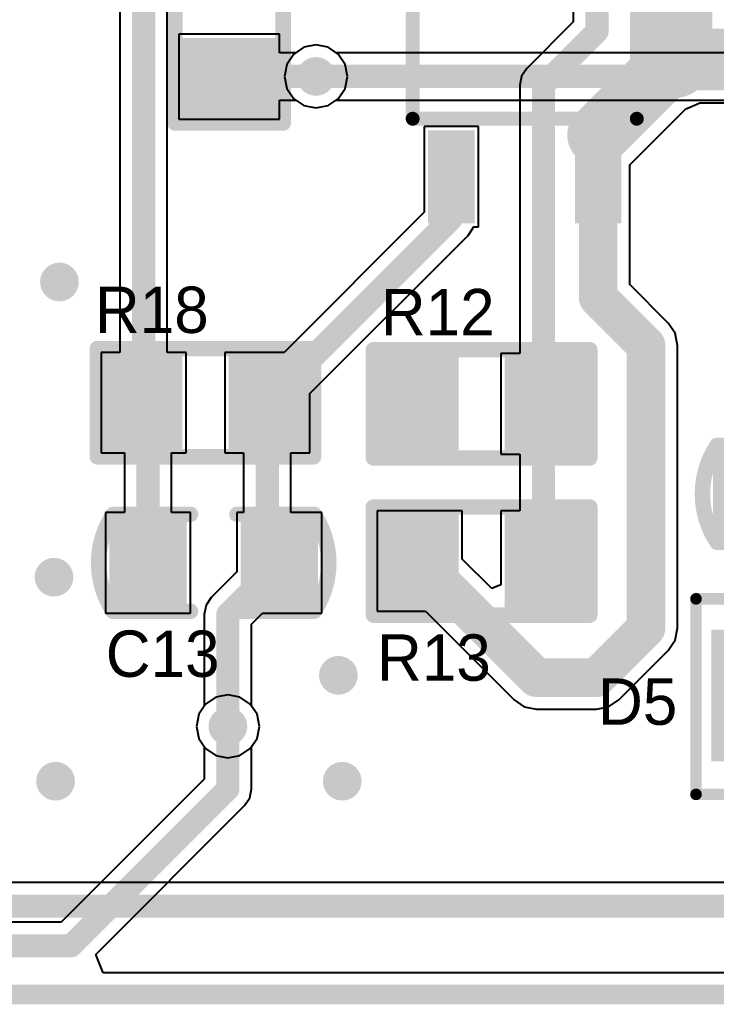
# Model space of a CAD drawing. Extents: x 23 to 127, y 48 to 72.
# Drawn here: x 91.27 to 100.28, y 48.05 to 60.79 of the extents above; entities that cross this region are included whole.
import ezdxf

# ---------------------------------------------------------------- set-up
doc = ezdxf.new("R2010")
doc.units = 0
doc.layers.get('0').update_dxf_attribs({"linetype": 'CONTINUOUS'})
for name, color, linetype in [('BOTTOMLAYER', 5, 'CONTINUOUS'), ('KEEPOUTLAYER', 6, 'CONTINUOUS'), ('MULTILAYER', 9, 'CONTINUOUS'), ('TOPLAYER', 1, 'CONTINUOUS'), ('TOPOVERLAY', 2, 'CONTINUOUS'), ('TOPPASTE', 8, 'CONTINUOUS'), ('TOPSOLDER', 216, 'CONTINUOUS')]:
    doc.layers.add(name, color=color, linetype=linetype)

# ---------------------------------------------------------------- blocks, each defined once
blk = doc.blocks.new('C_0603_12')
at = {"layer": 'TOPLAYER'}
for points in [[(-0.450002, -0.499999), (-0.450002, 0.499999), (-1.25, -0.499999), (-1.25, 0.499999)], [(1.25, -0.499999), (1.25, 0.499999), (0.450002, -0.499999), (0.450002, 0.499999)]]:
    blk.add_solid(points, dxfattribs=at)
at = {"layer": 'TOPOVERLAY', "const_width": 0.2}
for points in [[(-1.3, -0.62757, -0.302775), (-1.3, 0.62757)], [(1.3, 0.62757, -0.302775), (1.3, -0.62757)]]:
    blk.add_lwpolyline(points, format="xyb", dxfattribs=at)
for points in [[(-0.299999, 0.62757), (-1.3, 0.62757)], [(1.3, 0.62757), (0.299999, 0.62757)], [(-0.299999, -0.62757), (-1.3, -0.62757)], [(1.3, -0.62757), (0.299999, -0.62757)]]:
    blk.add_lwpolyline(points, dxfattribs=at)
at = {"layer": 'TOPOVERLAY', "const_width": 0.1}
for points in [[(-1.35, 0.62757, 1), (-1.25, 0.62757, 1)], [(-1.35, 0.62757, 1), (-1.25, 0.62757, 1)], [(-0.349999, 0.62757, 1), (-0.249999, 0.62757, 1)], [(0.249999, 0.62757, 1), (0.349999, 0.62757, 1)], [(1.25, 0.62757, 1), (1.35, 0.62757, 1)], [(1.25, 0.62757, 1), (1.35, 0.62757, 1)], [(-1.35, -0.62757, 1), (-1.25, -0.62757, 1)], [(-1.35, -0.62757, 1), (-1.25, -0.62757, 1)], [(-0.349999, -0.62757, 1), (-0.249999, -0.62757, 1)], [(0.249999, -0.62757, 1), (0.349999, -0.62757, 1)], [(1.25, -0.62757, 1), (1.35, -0.62757, 1)], [(1.25, -0.62757, 1), (1.35, -0.62757, 1)]]:
    blk.add_lwpolyline(points, format="xyb", close=True, dxfattribs=at)
at = {"layer": 'TOPPASTE'}
for points in [[(-0.450002, -0.499999), (-0.450002, 0.499999), (-1.25, -0.499999), (-1.25, 0.499999)], [(1.25, -0.499999), (1.25, 0.499999), (0.450002, -0.499999), (0.450002, 0.499999)]]:
    blk.add_solid(points, dxfattribs=at)
at = {"layer": 'TOPSOLDER'}
for points in [[(-0.348402, -0.601599), (-0.348402, 0.601599), (-1.3516, -0.601599), (-1.3516, 0.601599)], [(1.3516, -0.601599), (1.3516, 0.601599), (0.348402, -0.601599), (0.348402, 0.601599)]]:
    blk.add_solid(points, dxfattribs=at)
blk = doc.blocks.new('C_0603_13')
at = {"layer": 'TOPLAYER'}
for points in [[(-0.450002, -0.499999), (-0.450002, 0.499999), (-1.25, -0.499999), (-1.25, 0.499999)], [(1.25, -0.499999), (1.25, 0.499999), (0.450002, -0.499999), (0.450002, 0.499999)]]:
    blk.add_solid(points, dxfattribs=at)
at = {"layer": 'TOPOVERLAY', "const_width": 0.2}
for points in [[(-1.3, -0.62757, -0.302775), (-1.3, 0.62757)], [(1.3, 0.62757, -0.302775), (1.3, -0.62757)]]:
    blk.add_lwpolyline(points, format="xyb", dxfattribs=at)
for points in [[(-1.3, 0.62757), (-0.299999, 0.62757)], [(0.299999, 0.62757), (1.3, 0.62757)], [(-1.3, -0.62757), (-0.299999, -0.62757)], [(0.299999, -0.62757), (1.3, -0.62757)]]:
    blk.add_lwpolyline(points, dxfattribs=at)
at = {"layer": 'TOPOVERLAY', "const_width": 0.1}
for points in [[(-1.35, 0.62757, 1), (-1.25, 0.62757, 1)], [(-1.35, 0.62757, 1), (-1.25, 0.62757, 1)], [(-0.349999, 0.62757, 1), (-0.249999, 0.62757, 1)], [(0.249999, 0.62757, 1), (0.349999, 0.62757, 1)], [(1.25, 0.62757, 1), (1.35, 0.62757, 1)], [(1.25, 0.62757, 1), (1.35, 0.62757, 1)], [(-1.35, -0.62757, 1), (-1.25, -0.62757, 1)], [(-1.35, -0.62757, 1), (-1.25, -0.62757, 1)], [(-0.349999, -0.62757, 1), (-0.249999, -0.62757, 1)], [(0.249999, -0.62757, 1), (0.349999, -0.62757, 1)], [(1.25, -0.62757, 1), (1.35, -0.62757, 1)], [(1.25, -0.62757, 1), (1.35, -0.62757, 1)]]:
    blk.add_lwpolyline(points, format="xyb", close=True, dxfattribs=at)
at = {"layer": 'TOPPASTE'}
for points in [[(-0.450002, -0.499999), (-0.450002, 0.499999), (-1.25, -0.499999), (-1.25, 0.499999)], [(1.25, -0.499999), (1.25, 0.499999), (0.450002, -0.499999), (0.450002, 0.499999)]]:
    blk.add_solid(points, dxfattribs=at)
at = {"layer": 'TOPSOLDER'}
for points in [[(-0.348402, -0.601599), (-0.348402, 0.601599), (-1.3516, -0.601599), (-1.3516, 0.601599)], [(1.3516, -0.601599), (1.3516, 0.601599), (0.348402, -0.601599), (0.348402, 0.601599)]]:
    blk.add_solid(points, dxfattribs=at)
blk = doc.blocks.new('DIODE_22')
at = {"layer": 'TOPLAYER'}
for points in [[(-1.400002, -0.749999), (-1.400002, 0.749999), (-2.999999, -0.749999), (-2.999999, 0.749999)], [(2.999999, -0.749999), (2.999999, 0.749999), (1.400002, -0.749999), (1.400002, 0.749999)]]:
    blk.add_solid(points, dxfattribs=at)
at = {"layer": 'TOPOVERLAY', "const_width": 0.074999}
for points in [[(-3.337502, 1.28, 1), (-3.2625, 1.28, 1)], [(-3.337502, 1.28, 1), (-3.2625, 1.28, 1)], [(3.2625, 1.28, 1), (3.337502, 1.28, 1)], [(3.2625, 1.28, 1), (3.337502, 1.28, 1)], [(-0.677502, 1.03, 1), (-0.602501, 1.03, 1)], [(0.632501, 1.010001, 1), (0.707502, 1.010001, 1)], [(0.632501, 1.010001, 1), (0.707502, 1.010001, 1)], [(-1.4475, 0.03, 1), (-1.372499, 0.03, 1)], [(-0.677502, 0.03, 1), (-0.602501, 0.03, 1)], [(-0.577499, 0.04, 1), (-0.502498, 0.04, 1)], [(-0.577499, 0.04, 1), (-0.502498, 0.04, 1)], [(0.662501, -0.01, 1), (0.737502, -0.01, 1)], [(1.342499, -0.01, 1), (1.4175, -0.01, 1)], [(-0.677502, -0.910001, 1), (-0.602501, -0.910001, 1)], [(0.632501, -0.970001, 1), (0.707502, -0.970001, 1)], [(0.632501, -0.970001, 1), (0.707502, -0.970001, 1)], [(-3.337502, -1.25, 1), (-3.2625, -1.25, 1)], [(-3.337502, -1.25, 1), (-3.2625, -1.25, 1)], [(3.2625, -1.25, 1), (3.337502, -1.25, 1)], [(3.2625, -1.25, 1), (3.337502, -1.25, 1)]]:
    blk.add_lwpolyline(points, format="xyb", close=True, dxfattribs=at)
at = {"layer": 'TOPOVERLAY', "const_width": 0.15}
for points in [[(3.300001, 1.28), (-3.300001, 1.28)], [(-3.300001, 1.28), (-3.300001, -1.25)], [(3.300001, 1.28), (3.300001, -1.25)], [(-0.640001, 1.03), (-0.640001, -0.910001)], [(0.670001, 1.010001), (-0.539999, 0.04)], [(0.670001, 1.010001), (0.670001, -0.970001)], [(-0.640001, 0.03), (-1.41, 0.03)], [(0.670001, -0.970001), (-0.539999, 0.04)], [(1.38, -0.01), (0.700001, -0.01)], [(3.300001, -1.25), (-3.300001, -1.25)]]:
    blk.add_lwpolyline(points, dxfattribs=at)
at = {"layer": 'TOPPASTE'}
for points in [[(-1.400002, -0.749999), (-1.400002, 0.749999), (-2.999999, -0.749999), (-2.999999, 0.749999)], [(2.999999, -0.749999), (2.999999, 0.749999), (1.400002, -0.749999), (1.400002, 0.749999)]]:
    blk.add_solid(points, dxfattribs=at)
at = {"layer": 'TOPSOLDER'}
for points in [[(-1.298402, -0.851598), (-1.298402, 0.851598), (-3.101599, -0.851598), (-3.101599, 0.851598)], [(3.101599, -0.851598), (3.101599, 0.851598), (1.298402, -0.851598), (1.298402, 0.851598)]]:
    blk.add_solid(points, dxfattribs=at)
blk = doc.blocks.new('R_0603_39')
at = {"layer": 'TOPLAYER'}
for points in [[(-0.400002, -0.499999), (-0.400002, 0.499999), (-1.2, -0.499999), (-1.2, 0.499999)], [(1.2, -0.499999), (1.2, 0.499999), (0.400002, -0.499999), (0.400002, 0.499999)]]:
    blk.add_solid(points, dxfattribs=at)
at = {"layer": 'TOPOVERLAY', "const_width": 0.2}
for points in [[(-1.4, 0.700001), (1.4, 0.700001)], [(-1.4, -0.700001), (-1.4, 0.700001)], [(1.4, -0.700001), (1.4, 0.700001)], [(-1.4, -0.700001), (1.4, -0.700001)]]:
    blk.add_lwpolyline(points, dxfattribs=at)
at = {"layer": 'TOPOVERLAY', "const_width": 0.1}
for points in [[(-1.45, 0.700001, 1), (-1.35, 0.700001, 1)], [(-1.45, 0.700001, 1), (-1.35, 0.700001, 1)], [(1.35, 0.700001, 1), (1.45, 0.700001, 1)], [(1.35, 0.700001, 1), (1.45, 0.700001, 1)], [(-1.45, -0.700001, 1), (-1.35, -0.700001, 1)], [(-1.45, -0.700001, 1), (-1.35, -0.700001, 1)], [(1.35, -0.700001, 1), (1.45, -0.700001, 1)], [(1.35, -0.700001, 1), (1.45, -0.700001, 1)]]:
    blk.add_lwpolyline(points, format="xyb", close=True, dxfattribs=at)
at = {"layer": 'TOPPASTE'}
for points in [[(-0.400002, -0.499999), (-0.400002, 0.499999), (-1.2, -0.499999), (-1.2, 0.499999)], [(1.2, -0.499999), (1.2, 0.499999), (0.400002, -0.499999), (0.400002, 0.499999)]]:
    blk.add_solid(points, dxfattribs=at)
at = {"layer": 'TOPSOLDER'}
for points in [[(-0.298402, -0.601599), (-0.298402, 0.601599), (-1.3016, -0.601599), (-1.3016, 0.601599)], [(1.3016, -0.601599), (1.3016, 0.601599), (0.298402, -0.601599), (0.298402, 0.601599)]]:
    blk.add_solid(points, dxfattribs=at)
blk = doc.blocks.new('R_0603_40')
at = {"layer": 'TOPLAYER'}
for points in [[(-0.400002, -0.499999), (-0.400002, 0.499999), (-1.2, -0.499999), (-1.2, 0.499999)], [(1.2, -0.499999), (1.2, 0.499999), (0.400002, -0.499999), (0.400002, 0.499999)]]:
    blk.add_solid(points, dxfattribs=at)
at = {"layer": 'TOPOVERLAY', "const_width": 0.2}
for points in [[(1.4, 0.700001), (-1.4, 0.700001)], [(-1.4, 0.700001), (-1.4, -0.700001)], [(1.4, 0.700001), (1.4, -0.700001)], [(1.4, -0.700001), (-1.4, -0.700001)]]:
    blk.add_lwpolyline(points, dxfattribs=at)
at = {"layer": 'TOPOVERLAY', "const_width": 0.1}
for points in [[(-1.45, 0.700001, 1), (-1.35, 0.700001, 1)], [(-1.45, 0.700001, 1), (-1.35, 0.700001, 1)], [(1.35, 0.700001, 1), (1.45, 0.700001, 1)], [(1.35, 0.700001, 1), (1.45, 0.700001, 1)], [(-1.45, -0.700001, 1), (-1.35, -0.700001, 1)], [(-1.45, -0.700001, 1), (-1.35, -0.700001, 1)], [(1.35, -0.700001, 1), (1.45, -0.700001, 1)], [(1.35, -0.700001, 1), (1.45, -0.700001, 1)]]:
    blk.add_lwpolyline(points, format="xyb", close=True, dxfattribs=at)
at = {"layer": 'TOPPASTE'}
for points in [[(-0.400002, -0.499999), (-0.400002, 0.499999), (-1.2, -0.499999), (-1.2, 0.499999)], [(1.2, -0.499999), (1.2, 0.499999), (0.400002, -0.499999), (0.400002, 0.499999)]]:
    blk.add_solid(points, dxfattribs=at)
at = {"layer": 'TOPSOLDER'}
for points in [[(-0.298402, -0.601599), (-0.298402, 0.601599), (-1.3016, -0.601599), (-1.3016, 0.601599)], [(1.3016, -0.601599), (1.3016, 0.601599), (0.298402, -0.601599), (0.298402, 0.601599)]]:
    blk.add_solid(points, dxfattribs=at)
blk = doc.blocks.new('R_0603_43')
at = {"layer": 'TOPLAYER'}
for points in [[(-0.400002, -0.499999), (-0.400002, 0.499999), (-1.2, -0.499999), (-1.2, 0.499999)], [(1.2, -0.499999), (1.2, 0.499999), (0.400002, -0.499999), (0.400002, 0.499999)]]:
    blk.add_solid(points, dxfattribs=at)
at = {"layer": 'TOPOVERLAY', "const_width": 0.2}
for points in [[(-1.4, 0.700001), (1.4, 0.700001)], [(-1.4, 0.700001), (-1.4, -0.700001)], [(1.4, 0.700001), (1.4, -0.700001)], [(-1.4, -0.700001), (1.4, -0.700001)]]:
    blk.add_lwpolyline(points, dxfattribs=at)
at = {"layer": 'TOPOVERLAY', "const_width": 0.1}
for points in [[(-1.45, 0.700001, 1), (-1.35, 0.700001, 1)], [(-1.45, 0.700001, 1), (-1.35, 0.700001, 1)], [(1.35, 0.700001, 1), (1.45, 0.700001, 1)], [(1.35, 0.700001, 1), (1.45, 0.700001, 1)], [(-1.45, -0.700001, 1), (-1.35, -0.700001, 1)], [(-1.45, -0.700001, 1), (-1.35, -0.700001, 1)], [(1.35, -0.700001, 1), (1.45, -0.700001, 1)], [(1.35, -0.700001, 1), (1.45, -0.700001, 1)]]:
    blk.add_lwpolyline(points, format="xyb", close=True, dxfattribs=at)
at = {"layer": 'TOPPASTE'}
for points in [[(-0.400002, -0.499999), (-0.400002, 0.499999), (-1.2, -0.499999), (-1.2, 0.499999)], [(1.2, -0.499999), (1.2, 0.499999), (0.400002, -0.499999), (0.400002, 0.499999)]]:
    blk.add_solid(points, dxfattribs=at)
at = {"layer": 'TOPSOLDER'}
for points in [[(-0.298402, -0.601599), (-0.298402, 0.601599), (-1.3016, -0.601599), (-1.3016, 0.601599)], [(1.3016, -0.601599), (1.3016, 0.601599), (0.298402, -0.601599), (0.298402, 0.601599)]]:
    blk.add_solid(points, dxfattribs=at)
blk = doc.blocks.new('R_0603_45')
at = {"layer": 'TOPLAYER'}
for points in [[(-0.400002, -0.499999), (-0.400002, 0.499999), (-1.2, -0.499999), (-1.2, 0.499999)], [(1.2, -0.499999), (1.2, 0.499999), (0.400002, -0.499999), (0.400002, 0.499999)]]:
    blk.add_solid(points, dxfattribs=at)
at = {"layer": 'TOPOVERLAY', "const_width": 0.2}
for points in [[(-1.4, 0.700001), (1.4, 0.700001)], [(-1.4, -0.700001), (-1.4, 0.700001)], [(1.4, -0.700001), (1.4, 0.700001)], [(-1.4, -0.700001), (1.4, -0.700001)]]:
    blk.add_lwpolyline(points, dxfattribs=at)
at = {"layer": 'TOPOVERLAY', "const_width": 0.1}
for points in [[(-1.45, 0.700001, 1), (-1.35, 0.700001, 1)], [(-1.45, 0.700001, 1), (-1.35, 0.700001, 1)], [(1.35, 0.700001, 1), (1.45, 0.700001, 1)], [(1.35, 0.700001, 1), (1.45, 0.700001, 1)], [(-1.45, -0.700001, 1), (-1.35, -0.700001, 1)], [(-1.45, -0.700001, 1), (-1.35, -0.700001, 1)], [(1.35, -0.700001, 1), (1.45, -0.700001, 1)], [(1.35, -0.700001, 1), (1.45, -0.700001, 1)]]:
    blk.add_lwpolyline(points, format="xyb", close=True, dxfattribs=at)
at = {"layer": 'TOPPASTE'}
for points in [[(-0.400002, -0.499999), (-0.400002, 0.499999), (-1.2, -0.499999), (-1.2, 0.499999)], [(1.2, -0.499999), (1.2, 0.499999), (0.400002, -0.499999), (0.400002, 0.499999)]]:
    blk.add_solid(points, dxfattribs=at)
at = {"layer": 'TOPSOLDER'}
for points in [[(-0.298402, -0.601599), (-0.298402, 0.601599), (-1.3016, -0.601599), (-1.3016, 0.601599)], [(1.3016, -0.601599), (1.3016, 0.601599), (0.298402, -0.601599), (0.298402, 0.601599)]]:
    blk.add_solid(points, dxfattribs=at)
blk = doc.blocks.new('SOT_23_5_59')
at = {"layer": 'TOPLAYER'}
for points in [[(-1.15, 2.050001), (-1.15, 1.050003), (-0.750001, 2.050001), (-0.750001, 1.050003)], [(0.750001, 2.050001), (0.750001, 1.050003), (1.15, 2.050001), (1.15, 1.050003)], [(-1.15, -1.05), (-1.15, -2.049998), (-0.750001, -1.05), (-0.750001, -2.049998)], [(-0.2, -1.05), (-0.2, -2.049998), (0.2, -1.05), (0.2, -2.049998)], [(0.750001, -1.05), (0.750001, -2.049998), (1.15, -1.05), (1.15, -2.049998)]]:
    blk.add_solid(points, dxfattribs=at)
at = {"layer": 'TOPOVERLAY', "const_width": 0.18}
for points in [[(-1.45, 0.800001), (-1.45, -0.799998)], [(1.45, 0.800001), (-1.45, 0.800001)], [(1.45, 0.800001), (1.45, -0.799998)], [(1.45, -0.799998), (-1.45, -0.799998)]]:
    blk.add_lwpolyline(points, dxfattribs=at)
at = {"layer": 'TOPOVERLAY'}
for points, const_width in [([(-1.494998, 0.800001, 1), (-1.405001, 0.800001, 1)], 0.09), ([(-1.494998, 0.800001, 1), (-1.405001, 0.800001, 1)], 0.09), ([(1.405001, 0.800001, 1), (1.494998, 0.800001, 1)], 0.09), ([(1.405001, 0.800001, 1), (1.494998, 0.800001, 1)], 0.09), ([(-1.494998, -0.799998, 1), (-1.405001, -0.799998, 1)], 0.09), ([(-1.494998, -0.799998, 1), (-1.405001, -0.799998, 1)], 0.09), ([(1.405001, -0.799998, 1), (1.494998, -0.799998, 1)], 0.09), ([(1.405001, -0.799998, 1), (1.494998, -0.799998, 1)], 0.09), ([(-1.397, -1.143, 1), (-1.597, -1.143, 1)], 0.2), ([(-1.646999, -1.143, 1), (-1.547, -1.143, 1)], 0.1), ([(-1.447, -1.143, 1), (-1.347, -1.143, 1)], 0.1)]:
    blk.add_lwpolyline(points, format="xyb", close=True, dxfattribs=dict(at, const_width=const_width))
at = {"layer": 'TOPPASTE'}
for points in [[(-1.15, 2.050001), (-1.15, 1.050003), (-0.750001, 2.050001), (-0.750001, 1.050003)], [(0.750001, 2.050001), (0.750001, 1.050003), (1.15, 2.050001), (1.15, 1.050003)], [(-1.15, -1.05), (-1.15, -2.049998), (-0.750001, -1.05), (-0.750001, -2.049998)], [(-0.2, -1.05), (-0.2, -2.049998), (0.2, -1.05), (0.2, -2.049998)], [(0.750001, -1.05), (0.750001, -2.049998), (1.15, -1.05), (1.15, -2.049998)]]:
    blk.add_solid(points, dxfattribs=at)
at = {"layer": 'TOPSOLDER'}
for points in [[(-1.2516, 2.151601), (-1.2516, 0.948403), (-0.648401, 2.151601), (-0.648401, 0.948403)], [(0.648401, 2.151601), (0.648401, 0.948403), (1.2516, 2.151601), (1.2516, 0.948403)], [(-1.2516, -0.9484), (-1.2516, -2.151598), (-0.648401, -0.9484), (-0.648401, -2.151598)], [(-0.3016, -0.9484), (-0.3016, -2.151598), (0.3016, -0.9484), (0.3016, -2.151598)], [(0.648401, -0.9484), (0.648401, -2.151598), (1.2516, -0.9484), (1.2516, -2.151598)]]:
    blk.add_solid(points, dxfattribs=at)

msp = doc.modelspace()

# ---------------------------------------------------------------- linework, layer by layer
at = {"layer": 'BOTTOMLAYER'}
for p, q in [((94.947227, 60.434029), (94.814916, 60.345622)), ((95.1033, 60.465073), (94.947227, 60.434029)), ((95.259373, 60.434029), (95.1033, 60.465073)), ((95.365504, 60.363115), (95.259373, 60.434029)), ((94.814916, 60.345622), (94.726509, 60.213311)), ((102.963289, 60.363115), (95.365504, 60.363115)), ((94.726509, 60.213311), (94.695465, 60.057238)), ((94.695465, 60.057238), (94.726509, 59.901165)), ((94.726509, 59.901165), (94.814916, 59.768854)), ((94.814916, 59.768854), (94.947227, 59.680447)), ((94.947227, 59.680447), (95.1033, 59.649403)), ((95.1033, 59.649403), (95.259373, 59.680447)), ((95.259373, 59.680447), (95.365504, 59.751361)), ((95.365504, 59.751361), (102.836602, 59.751361)), ((93.807227, 52.024031), (93.674916, 51.935624)), ((93.963299, 52.055075), (93.807227, 52.024031)), ((94.119372, 52.024031), (93.963299, 52.055075)), ((94.251683, 51.935624), (94.119372, 52.024031)), ((93.674916, 51.935624), (93.586508, 51.803313)), ((94.340091, 51.803313), (94.251683, 51.935624)), ((93.586508, 51.803313), (93.555464, 51.64724)), ((94.371135, 51.64724), (94.340091, 51.803313)), ((93.555464, 51.64724), (93.586508, 51.491167)), ((94.340091, 51.491167), (94.371135, 51.64724)), ((93.586508, 51.491167), (93.657423, 51.385036)), ((94.269176, 51.385036), (94.340091, 51.491167)), ((93.657423, 51.385036), (93.657423, 50.963939)), ((94.269176, 50.837252), (94.269176, 51.385036)), ((93.657423, 50.963939), (91.806598, 49.113115)), ((94.245892, 50.720186), (94.269179, 50.837239)), ((94.269179, 50.837239), (94.269176, 50.837252)), ((94.179588, 50.62095), (94.245892, 50.720186)), ((92.25297, 48.694332), (94.179588, 50.62095)), ((91.806598, 49.113115), (77.24, 49.113115)), ((92.350173, 48.459667), (92.25297, 48.694332)), ((126.260873, 48.459667), (92.350173, 48.459667))]:
    msp.add_line(p, q, dxfattribs=at)
for points, const_width in [([(94.978301, 60.057238, 1), (95.228298, 60.057238, 1)], 0.249999), ([(95.028301, 60.057238, 1), (95.178298, 60.057238, 1)], 0.15), ([(91.6583, 57.397239, 1), (91.908297, 57.397239, 1)], 0.249999), ([(91.5883, 53.577239, 1), (91.838297, 53.577239, 1)], 0.249999), ([(95.268301, 52.307239, 1), (95.518298, 52.307239, 1)], 0.249999), ([(93.838301, 51.64724, 1), (94.088298, 51.64724, 1)], 0.249999), ([(93.888301, 51.64724, 1), (94.038298, 51.64724, 1)], 0.15), ([(91.6083, 50.937239, 1), (91.858297, 50.937239, 1)], 0.249999), ([(95.318301, 50.937239, 1), (95.568298, 50.937239, 1)], 0.249999), ([(93.888301, 50.837239, 1), (94.038298, 50.837239, 1)], 0.15), ([(93.888301, 50.837239, 1), (94.038298, 50.837239, 1)], 0.15), ([(91.8583, 48.807238, 1), (92.008297, 48.807238, 1)], 0.15), ([(91.8583, 48.807238, 1), (92.008297, 48.807238, 1)], 0.15)]:
    msp.add_lwpolyline(points, format="xyb", close=True, dxfattribs=dict(at, const_width=const_width))
at = {"layer": 'BOTTOMLAYER', "const_width": 0.299999}
for points in [[(95.1033, 60.057238), (102.963302, 60.057238)], [(93.963299, 50.837239), (93.963299, 51.64724)], [(91.933298, 48.807238), (93.963299, 50.837239)], [(77.1133, 48.807238), (91.933298, 48.807238)]]:
    msp.add_lwpolyline(points, dxfattribs=at)
at = {"layer": 'KEEPOUTLAYER', "const_width": 0.254}
msp.add_lwpolyline([(26.5433, 48.177239), (126.5433, 48.177239)], dxfattribs=at)
at = {"layer": 'MULTILAYER', "const_width": 0.249999}
for points in [[(94.978301, 60.057238, 1), (95.228298, 60.057238, 1)], [(91.6583, 57.397239, 1), (91.908297, 57.397239, 1)], [(91.5883, 53.577239, 1), (91.838297, 53.577239, 1)], [(95.268301, 52.307239, 1), (95.518298, 52.307239, 1)], [(93.838301, 51.64724, 1), (94.088298, 51.64724, 1)], [(91.6083, 50.937239, 1), (91.858297, 50.937239, 1)], [(95.318301, 50.937239, 1), (95.568298, 50.937239, 1)]]:
    msp.add_lwpolyline(points, format="xyb", close=True, dxfattribs=at)
at = {"layer": 'TOPLAYER'}
for p, q in [((92.567082, 61.466885), (92.567082, 56.485338)), ((93.178836, 56.485338), (93.178836, 61.340197)), ((98.433463, 61.2097), (98.433463, 60.763937)), ((98.433463, 60.763937), (97.830452, 60.160929)), ((94.629318, 60.603696), (93.329321, 60.603696)), ((93.329321, 60.603696), (93.329321, 59.503699)), ((94.629318, 60.363115), (94.629318, 60.603696)), ((94.947227, 60.434029), (94.841096, 60.363115)), ((95.1033, 60.465073), (94.947227, 60.434029)), ((95.259373, 60.434029), (95.1033, 60.465073)), ((95.391684, 60.345622), (95.259373, 60.434029)), ((94.841096, 60.363115), (94.629318, 60.363115)), ((95.480091, 60.213311), (95.391684, 60.345622)), ((95.511135, 60.057238), (95.480091, 60.213311)), ((97.830452, 60.160929), (97.764148, 60.061693)), ((95.480091, 59.901165), (95.511135, 60.057238)), ((97.764148, 60.061693), (97.740861, 59.94464)), ((95.391684, 59.768854), (95.480091, 59.901165)), ((97.740861, 59.94464), (97.740864, 59.944627)), ((97.740864, 59.944627), (97.740864, 56.470098)), ((95.259373, 59.680447), (95.391684, 59.768854)), ((94.629318, 59.503699), (94.629318, 59.751361)), ((94.629318, 59.751361), (94.841096, 59.751361)), ((94.841096, 59.751361), (94.947227, 59.680447)), ((94.947227, 59.680447), (95.1033, 59.649403)), ((95.1033, 59.649403), (95.259373, 59.680447)), ((99.162555, 58.913441), (99.891586, 59.642472)), ((99.891586, 59.642472), (99.902985, 59.643973)), ((99.902985, 59.643973), (100.061105, 59.709469)), ((100.061105, 59.709469), (100.070224, 59.716467)), ((100.070224, 59.716467), (103.981019, 59.716467)), ((93.329321, 59.503699), (94.629318, 59.503699)), ((97.204718, 59.409696), (96.504719, 59.409696)), ((96.504719, 59.409696), (96.504719, 58.299675)), ((97.204718, 58.109698), (97.204718, 59.409696)), ((99.162555, 57.364752), (99.162555, 58.913441)), ((96.504719, 58.299675), (94.690382, 56.485338)), ((97.071007, 58.000809), (97.137311, 58.100044)), ((97.137311, 58.100044), (97.139232, 58.109698)), ((97.139232, 58.109698), (97.204718, 58.109698)), ((95.02296, 55.952761), (97.071007, 58.000809)), ((99.661675, 56.865629), (99.162555, 57.364752)), ((99.661683, 56.865624), (99.661675, 56.865629)), ((99.75009, 56.733313), (99.661683, 56.865624)), ((99.781134, 56.57724), (99.75009, 56.733313)), ((99.781134, 52.91725), (99.781134, 56.57724)), ((92.567082, 56.485338), (92.32296, 56.485338)), ((92.32296, 56.485338), (92.32296, 55.18534)), ((93.422958, 56.485338), (93.178836, 56.485338)), ((93.422958, 55.18534), (93.422958, 56.485338)), ((94.690382, 56.485338), (93.922962, 56.485338)), ((93.922962, 56.485338), (93.922962, 55.18534)), ((97.740864, 56.470098), (97.496742, 56.470098)), ((97.496742, 56.470098), (97.496742, 55.1701)), ((95.02296, 55.18534), (95.02296, 55.952761)), ((92.32296, 55.18534), (92.623762, 55.18534)), ((92.623762, 55.18534), (92.623762, 54.412698)), ((93.235516, 54.412698), (93.235516, 55.18534)), ((93.235516, 55.18534), (93.422958, 55.18534)), ((93.922962, 55.18534), (94.167084, 55.18534)), ((94.167084, 55.18534), (94.167084, 54.412698)), ((94.778838, 54.412698), (94.778838, 55.18534)), ((94.778838, 55.18534), (95.02296, 55.18534)), ((97.496742, 55.1701), (97.740864, 55.1701)), ((97.740864, 55.1701), (97.740864, 54.435558)), ((92.623762, 54.412698), (92.37964, 54.412698)), ((92.37964, 54.412698), (92.37964, 53.1127)), ((93.479638, 54.412698), (93.235516, 54.412698)), ((93.479638, 53.1127), (93.479638, 54.412698)), ((94.167084, 54.412698), (94.079642, 54.412698)), ((94.079642, 54.412698), (94.079642, 53.645275)), ((95.179639, 54.412698), (94.778838, 54.412698)), ((95.179639, 53.1127), (95.179639, 54.412698)), ((96.996738, 54.435558), (95.89674, 54.435558)), ((95.89674, 54.435558), (95.89674, 53.13556)), ((96.996738, 53.812328), (96.996738, 54.435558)), ((97.740864, 54.435558), (97.496742, 54.435558)), ((97.496742, 54.435558), (97.496742, 53.478257)), ((97.379409, 53.429657), (96.996738, 53.812328)), ((94.079642, 53.645275), (93.747011, 53.312647)), ((97.496742, 53.478257), (97.379409, 53.429657)), ((93.747011, 53.312647), (93.680707, 53.213411)), ((93.680707, 53.213411), (93.65742, 53.096358)), ((95.89674, 53.13556), (96.51997, 53.13556)), ((96.51997, 53.13556), (97.66667, 51.988862)), ((92.37964, 53.1127), (93.479638, 53.1127)), ((93.65742, 53.096358), (93.657423, 53.096345)), ((93.657423, 53.096345), (93.657423, 51.909444)), ((94.269176, 52.969658), (94.412219, 53.1127)), ((94.412219, 53.1127), (95.179639, 53.1127)), ((94.269176, 51.909444), (94.269176, 52.969658)), ((99.750093, 52.761167), (99.781136, 52.917237)), ((99.781136, 52.917237), (99.781134, 52.91725)), ((99.720756, 52.717263), (99.750093, 52.761167)), ((99.021684, 51.988855), (99.661675, 52.628848)), ((99.661675, 52.628848), (99.661683, 52.628853)), ((99.661683, 52.628853), (99.720756, 52.717263)), ((97.66667, 51.988862), (97.666675, 51.988855)), ((97.666675, 51.988855), (97.798981, 51.90045)), ((98.889373, 51.900447), (99.021684, 51.988855)), ((93.657423, 51.909444), (93.586508, 51.803313)), ((94.340091, 51.803313), (94.269176, 51.909444)), ((97.798981, 51.90045), (97.798981, 51.900447)), ((97.798981, 51.900447), (97.798984, 51.900445)), ((97.798984, 51.900445), (97.798984, 51.900445)), ((97.798984, 51.900445), (97.798984, 51.900445)), ((97.798984, 51.900445), (97.798984, 51.900445)), ((97.798984, 51.900445), (97.798987, 51.900445)), ((97.798987, 51.900445), (97.798987, 51.900447)), ((97.798987, 51.900447), (97.798987, 51.900447)), ((97.798987, 51.900447), (97.798989, 51.900442)), ((97.798989, 51.900442), (97.798992, 51.900447)), ((97.798992, 51.900447), (97.955059, 51.869403)), ((97.955059, 51.869403), (98.733287, 51.869403)), ((98.733287, 51.869403), (98.7333, 51.869401)), ((98.7333, 51.869401), (98.863478, 51.895296)), ((98.863478, 51.895296), (98.889373, 51.900447)), ((93.586508, 51.803313), (93.555464, 51.64724)), ((94.371135, 51.64724), (94.340091, 51.803313)), ((93.555464, 51.64724), (93.586508, 51.491167)), ((94.340091, 51.491167), (94.371135, 51.64724)), ((93.586508, 51.491167), (93.674916, 51.358856)), ((94.251683, 51.358856), (94.340091, 51.491167)), ((93.674916, 51.358856), (93.807227, 51.270449)), ((94.119372, 51.270449), (94.251683, 51.358856)), ((93.807227, 51.270449), (93.963299, 51.239405)), ((93.963299, 51.239405), (94.119372, 51.270449)), ((104.24936, 49.625877), (79.777237, 49.625877))]:
    msp.add_line(p, q, dxfattribs=at)
for points, const_width in [([(99.733301, 60.27724), (99.733301, 66.327238)], 1.000001), ([(98.73934, 60.63724), (98.73934, 61.844319)], 0.299999), ([(92.872959, 55.835339), (92.872959, 61.466898)], 0.299999), ([(98.046741, 59.94464), (98.73934, 60.63724)], 0.299999), ([(98.75472, 59.29866), (99.733301, 60.27724)], 0.800001), ([(99.733301, 60.27724), (104.213299, 60.27724)], 0.800001), ([(93.979319, 60.053698), (93.98286, 60.057238)], 0.299999), ([(93.98286, 60.057238), (95.1033, 60.057238)], 0.299999), ([(98.046741, 55.820099), (98.046741, 59.94464)], 0.299999), ([(98.75472, 57.195819), (98.75472, 59.29866)], 0.499999), ([(96.854719, 58.217097), (96.854719, 58.759697)], 0.299999), ([(96.854719, 58.248657), (96.854719, 58.759697)], 0.299999), ([(94.472961, 55.835339), (96.854719, 58.217097)], 0.299999), ([(98.75472, 57.195819), (99.373299, 56.57724)], 0.499999), ([(99.373299, 52.917237), (99.373299, 56.57724)], 0.499999), ([(92.872959, 55.835339), (92.929639, 55.778659)], 0.299999), ([(94.472961, 53.606019), (94.472961, 55.835339)], 0.299999), ([(98.046741, 53.785559), (98.046741, 55.820099)], 0.299999), ([(92.929639, 53.762699), (92.929639, 55.778659)], 0.299999), ([(96.446739, 53.785559), (97.955059, 52.277239)], 0.499999), ([(93.963299, 53.096358), (94.472961, 53.606019)], 0.299999), ([(93.963299, 51.64724), (93.963299, 53.096358)], 0.299999), ([(98.7333, 52.277239), (99.373299, 52.917237)], 0.499999), ([(97.955059, 52.277239), (98.7333, 52.277239)], 0.499999), ([(79.650539, 49.32), (104.37606, 49.32)], 0.299999)]:
    msp.add_lwpolyline(points, dxfattribs=dict(at, const_width=const_width))
for points, const_width in [([(98.664342, 60.63724, 1), (98.814339, 60.63724, 1)], 0.15), ([(98.664342, 60.63724, 1), (98.814339, 60.63724, 1)], 0.15), ([(99.483301, 60.27724, 1), (99.9833, 60.27724, 1)], 0.499999), ([(99.533301, 60.27724, 1), (99.9333, 60.27724, 1)], 0.399999), ([(99.533301, 60.27724, 1), (99.9333, 60.27724, 1)], 0.399999), ([(94.978301, 60.057238, 1), (95.228298, 60.057238, 1)], 0.249999), ([(93.904321, 60.053698, 1), (94.054318, 60.053698, 1)], 0.15), ([(93.907861, 60.057238, 1), (94.057859, 60.057238, 1)], 0.15), ([(93.907861, 60.057238, 1), (94.057859, 60.057238, 1)], 0.15), ([(95.028301, 60.057238, 1), (95.178298, 60.057238, 1)], 0.15), ([(97.971742, 59.94464, 1), (98.121739, 59.94464, 1)], 0.15), ([(97.971742, 59.94464, 1), (98.121739, 59.94464, 1)], 0.15), ([(98.55472, 59.29866, 1), (98.95472, 59.29866, 1)], 0.399999), ([(98.629721, 59.29866, 1), (98.879718, 59.29866, 1)], 0.249999), ([(96.77972, 58.759697, 1), (96.929717, 58.759697, 1)], 0.15), ([(96.77972, 58.759697, 1), (96.929717, 58.759697, 1)], 0.15), ([(96.77972, 58.248657, 1), (96.929717, 58.248657, 1)], 0.15), ([(96.77972, 58.217097, 1), (96.929717, 58.217097, 1)], 0.15), ([(96.77972, 58.217097, 1), (96.929717, 58.217097, 1)], 0.15), ([(91.6583, 57.397239, 1), (91.908297, 57.397239, 1)], 0.249999), ([(98.629721, 57.195819, 1), (98.879718, 57.195819, 1)], 0.249999), ([(98.629721, 57.195819, 1), (98.879718, 57.195819, 1)], 0.249999), ([(99.2483, 56.57724, 1), (99.498297, 56.57724, 1)], 0.249999), ([(99.2483, 56.57724, 1), (99.498297, 56.57724, 1)], 0.249999), ([(92.79796, 55.835339, 1), (92.947957, 55.835339, 1)], 0.15), ([(92.79796, 55.835339, 1), (92.947957, 55.835339, 1)], 0.15), ([(94.397962, 55.835339, 1), (94.547959, 55.835339, 1)], 0.15), ([(94.397962, 55.835339, 1), (94.547959, 55.835339, 1)], 0.15), ([(97.971742, 55.820099, 1), (98.121739, 55.820099, 1)], 0.15), ([(97.971742, 55.820099, 1), (98.121739, 55.820099, 1)], 0.15), ([(92.85464, 55.778659, 1), (93.004637, 55.778659, 1)], 0.15), ([(92.85464, 55.778659, 1), (93.004637, 55.778659, 1)], 0.15), ([(96.32174, 53.785559, 1), (96.571737, 53.785559, 1)], 0.249999), ([(92.85464, 53.762699, 1), (93.004637, 53.762699, 1)], 0.15), ([(97.971742, 53.785559, 1), (98.121739, 53.785559, 1)], 0.15), ([(91.5883, 53.577239, 1), (91.838297, 53.577239, 1)], 0.249999), ([(94.397962, 53.606019, 1), (94.547959, 53.606019, 1)], 0.15), ([(94.397962, 53.606019, 1), (94.547959, 53.606019, 1)], 0.15), ([(93.888301, 53.096358, 1), (94.038298, 53.096358, 1)], 0.15), ([(93.888301, 53.096358, 1), (94.038298, 53.096358, 1)], 0.15), ([(99.2483, 52.917237, 1), (99.498297, 52.917237, 1)], 0.249999), ([(99.2483, 52.917237, 1), (99.498297, 52.917237, 1)], 0.249999), ([(95.268301, 52.307239, 1), (95.518298, 52.307239, 1)], 0.249999), ([(97.830061, 52.277239, 1), (98.080058, 52.277239, 1)], 0.249999), ([(97.830061, 52.277239, 1), (98.080058, 52.277239, 1)], 0.249999), ([(98.608302, 52.277239, 1), (98.858299, 52.277239, 1)], 0.249999), ([(98.608302, 52.277239, 1), (98.858299, 52.277239, 1)], 0.249999), ([(93.838301, 51.64724, 1), (94.088298, 51.64724, 1)], 0.249999), ([(93.888301, 51.64724, 1), (94.038298, 51.64724, 1)], 0.15), ([(91.6083, 50.937239, 1), (91.858297, 50.937239, 1)], 0.249999), ([(95.318301, 50.937239, 1), (95.568298, 50.937239, 1)], 0.249999)]:
    msp.add_lwpolyline(points, format="xyb", close=True, dxfattribs=dict(at, const_width=const_width))

# ---------------------------------------------------------------- block references
for name, p, rotation in [('SOT_23_5_59', (97.804719, 60.309699), 180), ('R_0603_43', (93.979319, 60.853698), 90), ('R_0603_45', (93.67296, 55.835339), 360), ('R_0603_39', (97.24674, 55.820099), 360), ('C_0603_12', (101.593759, 54.655621), 180), ('R_0603_40', (97.24674, 53.785559), 180), ('C_0603_13', (93.77964, 53.762699), 360), ('DIODE_22', (103.320959, 52.047041), 180)]:
    msp.add_blockref(name, p, dxfattribs=dict(rotation=rotation))

# ---------------------------------------------------------------- texts
at = {"layer": 'TOPOVERLAY'}
for s, p in [('R18', (92.2433, 56.73724)), ('R12', (95.943301, 56.70724)), ('C13', (92.3833, 52.287239)), ('R13', (95.893301, 52.237239)), ('D5', (98.7533, 51.66724))]:
    msp.add_text(s, height=0.599999, dxfattribs=at).set_placement(p)

doc.saveas('drawing.dxf')
